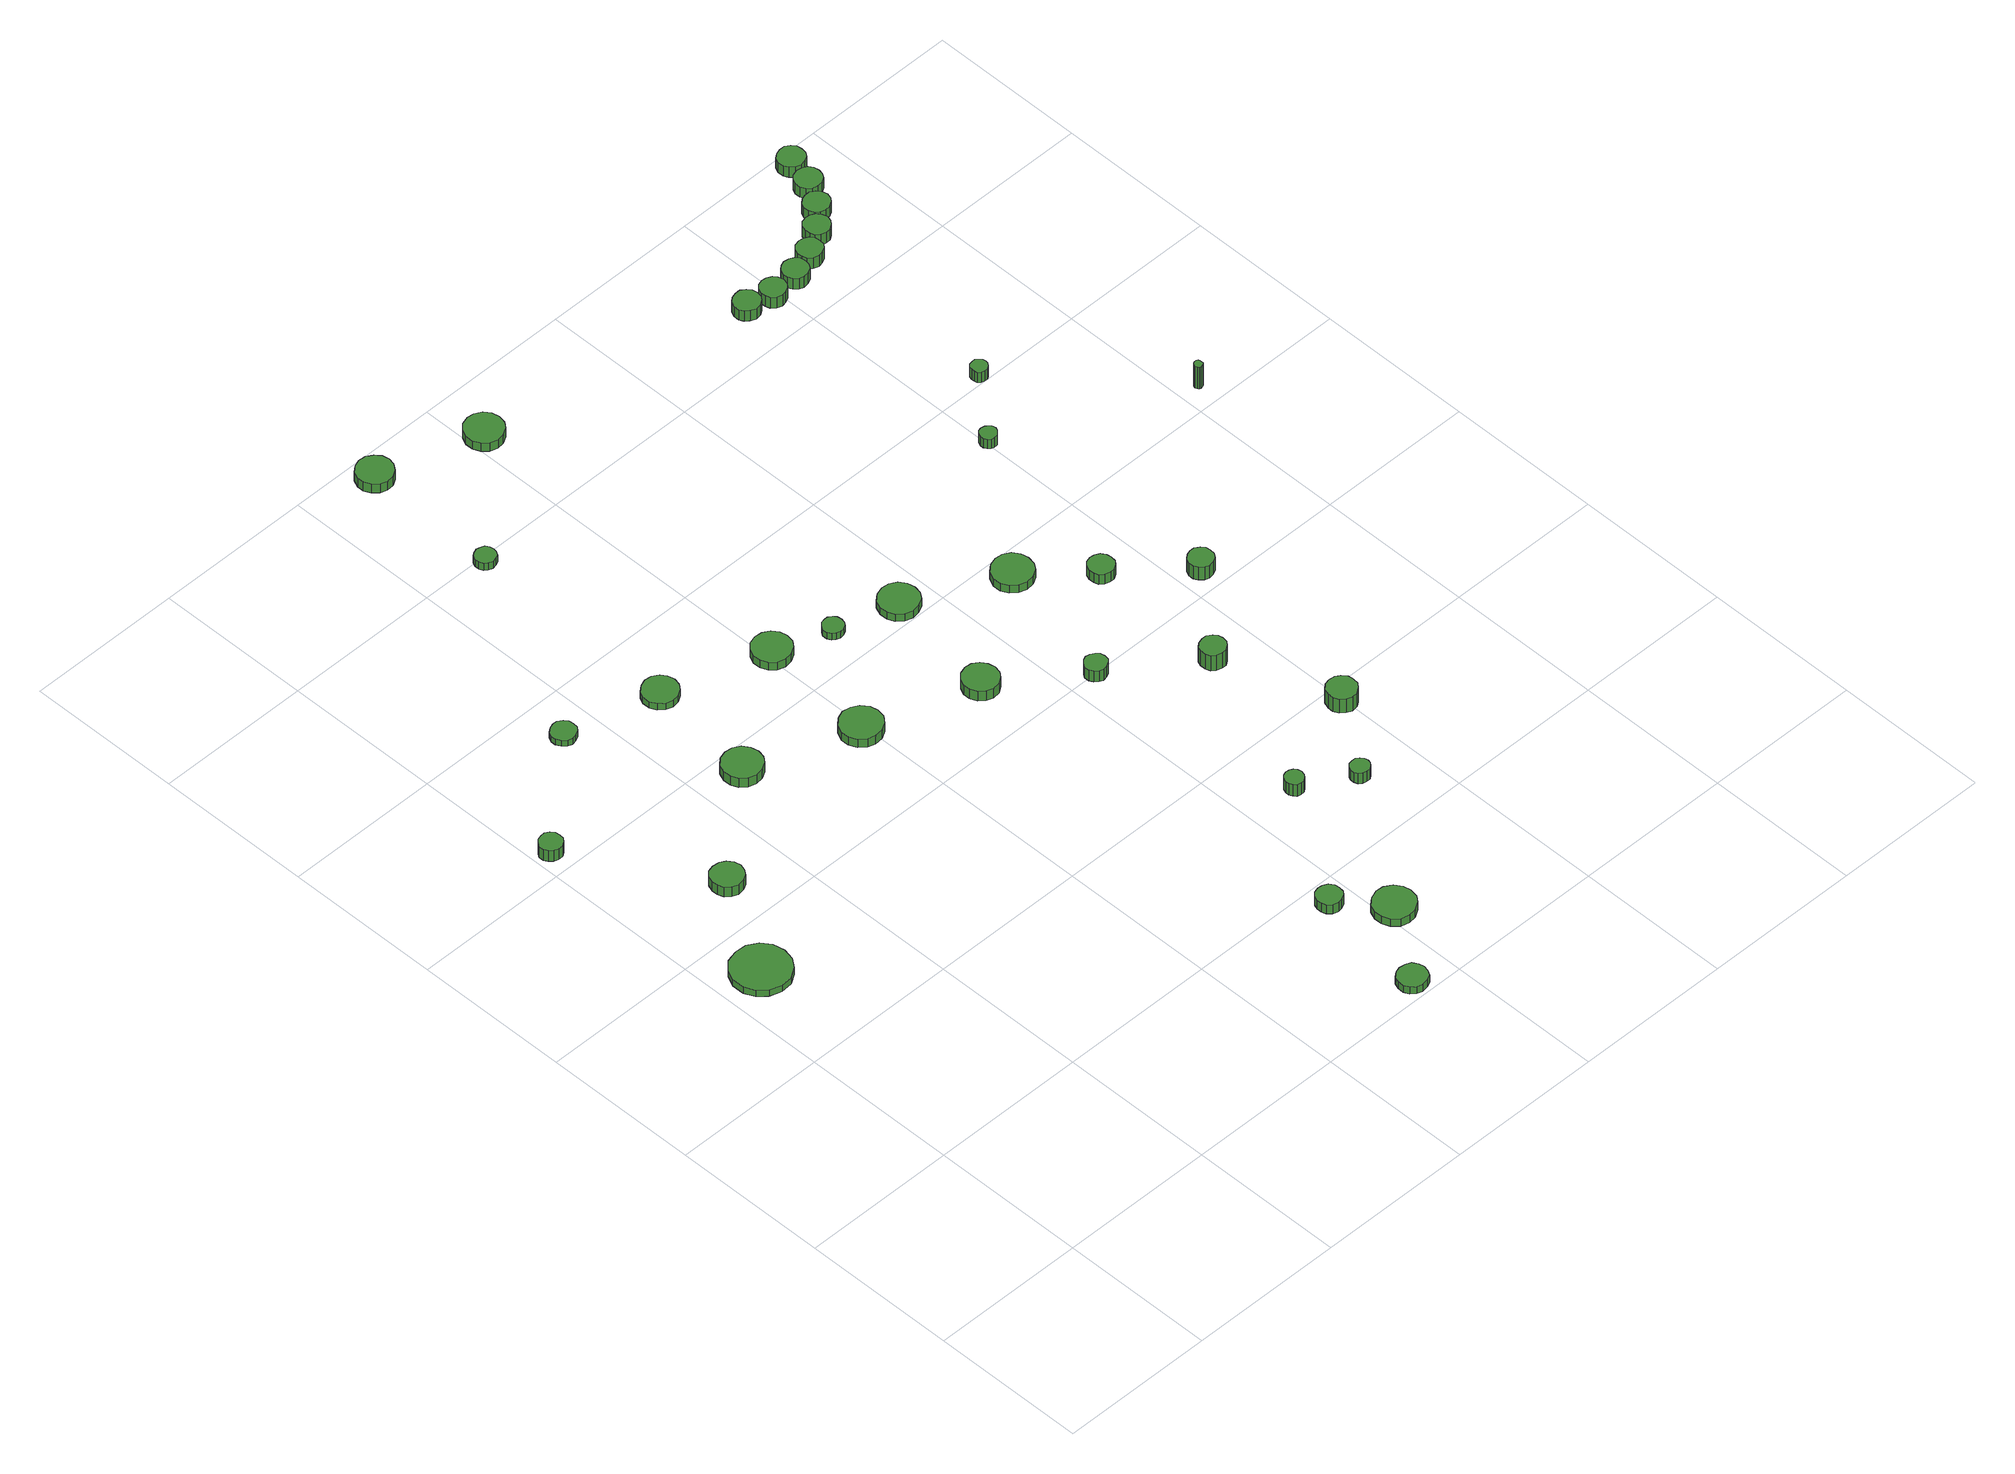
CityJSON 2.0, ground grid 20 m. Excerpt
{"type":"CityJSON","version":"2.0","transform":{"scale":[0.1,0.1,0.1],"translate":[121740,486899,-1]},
"CityObjects":{
"tree1":{"type":"SolitaryVegetationObject","attributes":{"function":"something"},"geometry":[{"type":"MultiSurface","lod":"1","boundaries":[[[0,1,2,3,4,5,6,7,8,9,10,11,12,13,14]],[[15,16,17,18,19,20,21,22,23,24,25,26,27,28,29]],[[0,29,28,1]],[[1,28,27,2]],[[2,27,26,3]],[[3,26,25,4]],[[4,25,24,5]],[[5,24,23,6]],[[6,23,22,7]],[[7,22,21,8]],[[8,21,20,9]],[[9,20,19,10]],[[10,19,18,11]],[[11,18,17,12]],[[12,17,16,13]],[[13,16,15,14]],[[14,15,29,0]]]}]},
"tree2":{"type":"SolitaryVegetationObject","attributes":{"function":"something"},"geometry":[{"type":"MultiSurface","lod":"1","boundaries":[[[30,31,32,33,34,35,36,37,38,39,40,41,42,43,44]],[[45,46,47,48,49,50,51,52,53,54,55,56,57,58,59]],[[30,59,58,31]],[[31,58,57,32]],[[32,57,56,33]],[[33,56,55,34]],[[34,55,54,35]],[[35,54,53,36]],[[36,53,52,37]],[[37,52,51,38]],[[38,51,50,39]],[[39,50,49,40]],[[40,49,48,41]],[[41,48,47,42]],[[42,47,46,43]],[[43,46,45,44]],[[44,45,59,30]]]}]},
"tree3":{"type":"SolitaryVegetationObject","attributes":{"function":"something"},"geometry":[{"type":"MultiSurface","lod":"1","boundaries":[[[60,61,62,63,64,65,66,67,68,69,70,71,72,73,74]],[[75,76,77,78,79,80,81,82,83,84,85,86,87,88,89]],[[60,89,88,61]],[[61,88,87,62]],[[62,87,86,63]],[[63,86,85,64]],[[64,85,84,65]],[[65,84,83,66]],[[66,83,82,67]],[[67,82,81,68]],[[68,81,80,69]],[[69,80,79,70]],[[70,79,78,71]],[[71,78,77,72]],[[72,77,76,73]],[[73,76,75,74]],[[74,75,89,60]]]}]},
"tree4":{"type":"SolitaryVegetationObject","attributes":{"function":"something"},"geometry":[{"type":"MultiSurface","lod":"1","boundaries":[[[90,91,92,93,94,95,96,97,98,99,100,101,102,103,104]],[[105,106,107,108,109,110,111,112,113,114,115,116,117,118,119]],[[90,119,118,91]],[[91,118,117,92]],[[92,117,116,93]],[[93,116,115,94]],[[94,115,114,95]],[[95,114,113,96]],[[96,113,112,97]],[[97,112,111,98]],[[98,111,110,99]],[[99,110,109,100]],[[100,109,108,101]],[[101,108,107,102]],[[102,107,106,103]],[[103,106,105,104]],[[104,105,119,90]]]}]},
"tree5":{"type":"SolitaryVegetationObject","attributes":{"function":"something"},"geometry":[{"type":"MultiSurface","lod":"1","boundaries":[[[120,121,122,123,124,125,126,127,128,129,130,131,132,133,134]],[[135,136,137,138,139,140,141,142,143,144,145,146,147,148,149]],[[120,149,148,121]],[[121,148,147,122]],[[122,147,146,123]],[[123,146,145,124]],[[124,145,144,125]],[[125,144,143,126]],[[126,143,142,127]],[[127,142,141,128]],[[128,141,140,129]],[[129,140,139,130]],[[130,139,138,131]],[[131,138,137,132]],[[132,137,136,133]],[[133,136,135,134]],[[134,135,149,120]]]}]},
"tree6":{"type":"SolitaryVegetationObject","attributes":{"function":"something"}},
"tree7":{"type":"SolitaryVegetationObject","attributes":{"function":"something"},"geometry":[{"type":"MultiSurface","lod":"1","boundaries":[[[150,151,152,153,154,155,156,157,158,159,160,161,162,163,164]],[[165,166,167,168,169,170,171,172,173,174,175,176,177,178,179]],[[150,179,178,151]],[[151,178,177,152]],[[152,177,176,153]],[[153,176,175,154]],[[154,175,174,155]],[[155,174,173,156]],[[156,173,172,157]],[[157,172,171,158]],[[158,171,170,159]],[[159,170,169,160]],[[160,169,168,161]],[[161,168,167,162]],[[162,167,166,163]],[[163,166,165,164]],[[164,165,179,150]]]}]},
"tree8":{"type":"SolitaryVegetationObject","attributes":{"function":"something"},"geometry":[{"type":"MultiSurface","lod":"1","boundaries":[[[180,181,182,183,184,185,186,187,188,189,190,191,192,193,194]],[[195,196,197,198,199,200,201,202,203,204,205,206,207,208,209]],[[180,209,208,181]],[[181,208,207,182]],[[182,207,206,183]],[[183,206,205,184]],[[184,205,204,185]],[[185,204,203,186]],[[186,203,202,187]],[[187,202,201,188]],[[188,201,200,189]],[[189,200,199,190]],[[190,199,198,191]],[[191,198,197,192]],[[192,197,196,193]],[[193,196,195,194]],[[194,195,209,180]]]}]},
"tree9":{"type":"SolitaryVegetationObject","attributes":{"function":"something"},"geometry":[{"type":"MultiSurface","lod":"1","boundaries":[[[210,211,212,213,214,215,216,217,218,219,220,221,222,223,224]],[[225,226,227,228,229,230,231,232,233,234,235,236,237,238,239]],[[210,239,238,211]],[[211,238,237,212]],[[212,237,236,213]],[[213,236,235,214]],[[214,235,234,215]],[[215,234,233,216]],[[216,233,232,217]],[[217,232,231,218]],[[218,231,230,219]],[[219,230,229,220]],[[220,229,228,221]],[[221,228,227,222]],[[222,227,226,223]],[[223,226,225,224]],[[224,225,239,210]]]}]},
"tree10":{"type":"SolitaryVegetationObject","attributes":{"function":"something"},"geometry":[{"type":"MultiSurface","lod":"1","boundaries":[[[240,241,242,243,244,245,246,247,248,249,250,251,252,253,254]],[[255,256,257,258,259,260,261,262,263,264,265,266,267,268,269]],[[240,269,268,241]],[[241,268,267,242]],[[242,267,266,243]],[[243,266,265,244]],[[244,265,264,245]],[[245,264,263,246]],[[246,263,262,247]],[[247,262,261,248]],[[248,261,260,249]],[[249,260,259,250]],[[250,259,258,251]],[[251,258,257,252]],[[252,257,256,253]],[[253,256,255,254]],[[254,255,269,240]]]}]},
"tree11":{"type":"SolitaryVegetationObject","attributes":{"function":"something"},"geometry":[{"type":"MultiSurface","lod":"1","boundaries":[[[270,271,272,273,274,275,276,277,278,279,280,281,282,283,284]],[[285,286,287,288,289,290,291,292,293,294,295,296,297,298,299]],[[270,299,298,271]],[[271,298,297,272]],[[272,297,296,273]],[[273,296,295,274]],[[274,295,294,275]],[[275,294,293,276]],[[276,293,292,277]],[[277,292,291,278]],[[278,291,290,279]],[[279,290,289,280]],[[280,289,288,281]],[[281,288,287,282]],[[282,287,286,283]],[[283,286,285,284]],[[284,285,299,270]]]}]},
"tree12":{"type":"SolitaryVegetationObject","attributes":{"function":"something"},"geometry":[{"type":"MultiSurface","lod":"1","boundaries":[[[300,301,302,303,304,305,306,307,308,309,310,311,312,313,314]],[[315,316,317,318,319,320,321,322,323,324,325,326,327,328,329]],[[300,329,328,301]],[[301,328,327,302]],[[302,327,326,303]],[[303,326,325,304]],[[304,325,324,305]],[[305,324,323,306]],[[306,323,322,307]],[[307,322,321,308]],[[308,321,320,309]],[[309,320,319,310]],[[310,319,318,311]],[[311,318,317,312]],[[312,317,316,313]],[[313,316,315,314]],[[314,315,329,300]]]}]},
"tree13":{"type":"SolitaryVegetationObject","attributes":{"function":"something"},"geometry":[{"type":"MultiSurface","lod":"1","boundaries":[[[330,331,332,333,334,335,336,337,338,339,340,341,342,343,344]],[[345,346,347,348,349,350,351,352,353,354,355,356,357,358,359]],[[330,359,358,331]],[[331,358,357,332]],[[332,357,356,333]],[[333,356,355,334]],[[334,355,354,335]],[[335,354,353,336]],[[336,353,352,337]],[[337,352,351,338]],[[338,351,350,339]],[[339,350,349,340]],[[340,349,348,341]],[[341,348,347,342]],[[342,347,346,343]],[[343,346,345,344]],[[344,345,359,330]]]}]},
"tree14":{"type":"SolitaryVegetationObject","attributes":{"function":"something"},"geometry":[{"type":"MultiSurface","lod":"1","boundaries":[[[360,361,362,363,364,365,366,367,368,369,370,371,372,373,374]],[[375,376,377,378,379,380,381,382,383,384,385,386,387,388,389]],[[360,389,388,361]],[[361,388,387,362]],[[362,387,386,363]],[[363,386,385,364]],[[364,385,384,365]],[[365,384,383,366]],[[366,383,382,367]],[[367,382,381,368]],[[368,381,380,369]],[[369,380,379,370]],[[370,379,378,371]],[[371,378,377,372]],[[372,377,376,373]],[[373,376,375,374]],[[374,375,389,360]]]}]},
"tree15":{"type":"SolitaryVegetationObject","attributes":{"function":"something"},"geometry":[{"type":"MultiSurface","lod":"1","boundaries":[[[390,391,392,393,394,395,396,397,398,399,400,401,402,403,404]],[[405,406,407,408,409,410,411,412,413,414,415,416,417,418,419]],[[390,419,418,391]],[[391,418,417,392]],[[392,417,416,393]],[[393,416,415,394]],[[394,415,414,395]],[[395,414,413,396]],[[396,413,412,397]],[[397,412,411,398]],[[398,411,410,399]],[[399,410,409,400]],[[400,409,408,401]],[[401,408,407,402]],[[402,407,406,403]],[[403,406,405,404]],[[404,405,419,390]]]}]},
"tree16":{"type":"SolitaryVegetationObject","attributes":{"function":"something"},"geometry":[{"type":"MultiSurface","lod":"1","boundaries":[[[420,421,422,423,424,425,426,427,428,429,430,431,432,433,434]],[[435,436,437,438,439,440,441,442,443,444,445,446,447,448,449]],[[420,449,448,421]],[[421,448,447,422]],[[422,447,446,423]],[[423,446,445,424]],[[424,445,444,425]],[[425,444,443,426]],[[426,443,442,427]],[[427,442,441,428]],[[428,441,440,429]],[[429,440,439,430]],[[430,439,438,431]],[[431,438,437,432]],[[432,437,436,433]],[[433,436,435,434]],[[434,435,449,420]]]}]},
"tree17":{"type":"SolitaryVegetationObject","attributes":{"function":"something"}},
"tree18":{"type":"SolitaryVegetationObject","attributes":{"function":"something"},"geometry":[{"type":"MultiSurface","lod":"1","boundaries":[[[450,451,452,453,454,455,456,457,458,459,460,461,462,463,464]],[[465,466,467,468,469,470,471,472,473,474,475,476,477,478,479]],[[450,479,478,451]],[[451,478,477,452]],[[452,477,476,453]],[[453,476,475,454]],[[454,475,474,455]],[[455,474,473,456]],[[456,473,472,457]],[[457,472,471,458]],[[458,471,470,459]],[[459,470,469,460]],[[460,469,468,461]],[[461,468,467,462]],[[462,467,466,463]],[[463,466,465,464]],[[464,465,479,450]]]}]},
"tree19":{"type":"SolitaryVegetationObject","attributes":{"function":"something"},"geometry":[{"type":"MultiSurface","lod":"1","boundaries":[[[480,481,482,483,484,485,486,487,488,489,490,491,492,493,494]],[[495,496,497,498,499,500,501,502,503,504,505,506,507,508,509]],[[480,509,508,481]],[[481,508,507,482]],[[482,507,506,483]],[[483,506,505,484]],[[484,505,504,485]],[[485,504,503,486]],[[486,503,502,487]],[[487,502,501,488]],[[488,501,500,489]],[[489,500,499,490]],[[490,499,498,491]],[[491,498,497,492]],[[492,497,496,493]],[[493,496,495,494]],[[494,495,509,480]]]}]},
"tree20":{"type":"SolitaryVegetationObject","attributes":{"function":"something"},"geometry":[{"type":"MultiSurface","lod":"1","boundaries":[[[510,511,512,513,514,515,516,517,518,519,520,521,522,523,524]],[[525,526,527,528,529,530,531,532,533,534,535,536,537,538,539]],[[510,539,538,511]],[[511,538,537,512]],[[512,537,536,513]],[[513,536,535,514]],[[514,535,534,515]],[[515,534,533,516]],[[516,533,532,517]],[[517,532,531,518]],[[518,531,530,519]],[[519,530,529,520]],[[520,529,528,521]],[[521,528,527,522]],[[522,527,526,523]],[[523,526,525,524]],[[524,525,539,510]]]}]},
"tree21":{"type":"SolitaryVegetationObject","attributes":{"function":"something"},"geometry":[{"type":"MultiSurface","lod":"1","boundaries":[[[540,541,542,543,544,545,546,547,548,549,550,551,552,553,554]],[[555,556,557,558,559,560,561,562,563,564,565,566,567,568,569]],[[540,569,568,541]],[[541,568,567,542]],[[542,567,566,543]],[[543,566,565,544]],[[544,565,564,545]],[[545,564,563,546]],[[546,563,562,547]],[[547,562,561,548]],[[548,561,560,549]],[[549,560,559,550]],[[550,559,558,551]],[[551,558,557,552]],[[552,557,556,553]],[[553,556,555,554]],[[554,555,569,540]]]}]},
"tree22":{"type":"SolitaryVegetationObject","attributes":{"function":"something"},"geometry":[{"type":"MultiSurface","lod":"1","boundaries":[[[570,571,572,573,574,575,576,577,578,579,580,581,582,583,584]],[[585,586,587,588,589,590,591,592,593,594,595,596,597,598,599]],[[570,599,598,571]],[[571,598,597,572]],[[572,597,596,573]],[[573,596,595,574]],[[574,595,594,575]],[[575,594,593,576]],[[576,593,592,577]],[[577,592,591,578]],[[578,591,590,579]],[[579,590,589,580]],[[580,589,588,581]],[[581,588,587,582]],[[582,587,586,583]],[[583,586,585,584]],[[584,585,599,570]]]}]},
"tree23":{"type":"SolitaryVegetationObject","attributes":{"function":"something"},"geometry":[{"type":"MultiSurface","lod":"1","boundaries":[[[600,601,602,603,604,605,606,607,608,609,610,611,612,613,614]],[[615,616,617,618,619,620,621,622,623,624,625,626,627,628,629]],[[600,629,628,601]],[[601,628,627,602]],[[602,627,626,603]],[[603,626,625,604]],[[604,625,624,605]],[[605,624,623,606]],[[606,623,622,607]],[[607,622,621,608]],[[608,621,620,609]],[[609,620,619,610]],[[610,619,618,611]],[[611,618,617,612]],[[612,617,616,613]],[[613,616,615,614]],[[614,615,629,600]]]}]},
"tree24":{"type":"SolitaryVegetationObject","attributes":{"function":"something"},"geometry":[{"type":"MultiSurface","lod":"1","boundaries":[[[630,631,632,633,634,635,636,637,638,639,640,641,642,643,644]],[[645,646,647,648,649,650,651,652,653,654,655,656,657,658,659]],[[630,659,658,631]],[[631,658,657,632]],[[632,657,656,633]],[[633,656,655,634]],[[634,655,654,635]],[[635,654,653,636]],[[636,653,652,637]],[[637,652,651,638]],[[638,651,650,639]],[[639,650,649,640]],[[640,649,648,641]],[[641,648,647,642]],[[642,647,646,643]],[[643,646,645,644]],[[644,645,659,630]]]}]},
"tree25":{"type":"SolitaryVegetationObject","attributes":{"function":"something"},"geometry":[{"type":"MultiSurface","lod":"1","boundaries":[[[660,661,662,663,664,665,666,667,668,669,670,671,672,673,674]],[[675,676,677,678,679,680,681,682,683,684,685,686,687,688,689]],[[660,689,688,661]],[[661,688,687,662]],[[662,687,686,663]],[[663,686,685,664]],[[664,685,684,665]],[[665,684,683,666]],[[666,683,682,667]],[[667,682,681,668]],[[668,681,680,669]],[[669,680,679,670]],[[670,679,678,671]],[[671,678,677,672]],[[672,677,676,673]],[[673,676,675,674]],[[674,675,689,660]]]}]},
"tree26":{"type":"SolitaryVegetationObject","attributes":{"function":"something"},"geometry":[{"type":"MultiSurface","lod":"1","boundaries":[[[690,691,692,693,694,695,696,697,698,699,700,701,702,703,704]],[[705,706,707,708,709,710,711,712,713,714,715,716,717,718,719]],[[690,719,718,691]],[[691,718,717,692]],[[692,717,716,693]],[[693,716,715,694]],[[694,715,714,695]],[[695,714,713,696]],[[696,713,712,697]],[[697,712,711,698]],[[698,711,710,699]],[[699,710,709,700]],[[700,709,708,701]],[[701,708,707,702]],[[702,707,706,703]],[[703,706,705,704]],[[704,705,719,690]]]}]},
"tree27":{"type":"SolitaryVegetationObject","attributes":{"function":"something"},"geometry":[{"type":"MultiSurface","lod":"1","boundaries":[[[720,721,722,723,724,725,726,727,728,729,730,731,732,733,734]],[[735,736,737,738,739,740,741,742,743,744,745,746,747,748,749]],[[720,749,748,721]],[[721,748,747,722]],[[722,747,746,723]],[[723,746,745,724]],[[724,745,744,725]],[[725,744,743,726]],[[726,743,742,727]],[[727,742,741,728]],[[728,741,740,729]],[[729,740,739,730]],[[730,739,738,731]],[[731,738,737,732]],[[732,737,736,733]],[[733,736,735,734]],[[734,735,749,720]]]}]},
"tree28":{"type":"SolitaryVegetationObject","attributes":{"function":"something"},"geometry":[{"type":"MultiSurface","lod":"1","boundaries":[[[750,751,752,753,754,755,756,757,758,759,760,761,762,763,764]],[[765,766,767,768,769,770,771,772,773,774,775,776,777,778,779]],[[750,779,778,751]],[[751,778,777,752]],[[752,777,776,753]],[[753,776,775,754]],[[754,775,774,755]],[[755,774,773,756]],[[756,773,772,757]],[[757,772,771,758]],[[758,771,770,759]],[[759,770,769,760]],[[760,769,768,761]],[[761,768,767,762]],[[762,767,766,763]],[[763,766,765,764]],[[764,765,779,750]]]}]},
"tree29":{"type":"SolitaryVegetationObject","attributes":{"function":"something"},"geometry":[{"type":"MultiSurface","lod":"1","boundaries":[[[780,781,782,783,784,785,786,787,788,789,790,791,792,793,794]],[[795,796,797,798,799,800,801,802,803,804,805,806,807,808,809]],[[780,809,808,781]],[[781,808,807,782]],[[782,807,806,783]],[[783,806,805,784]],[[784,805,804,785]],[[785,804,803,786]],[[786,803,802,787]],[[787,802,801,788]],[[788,801,800,789]],[[789,800,799,790]],[[790,799,798,791]],[[791,798,797,792]],[[792,797,796,793]],[[793,796,795,794]],[[794,795,809,780]]]}]},
"tree30":{"type":"SolitaryVegetationObject","attributes":{"function":"something"},"geometry":[{"type":"MultiSurface","lod":"1","boundaries":[[[810,811,812,813,814,815,816,817,818,819,820,821,822,823,824]],[[825,826,827,828,829,830,831,832,833,834,835,836,837,838,839]],[[810,839,838,811]],[[811,838,837,812]],[[812,837,836,813]],[[813,836,835,814]],[[814,835,834,815]],[[815,834,833,816]],[[816,833,832,817]],[[817,832,831,818]],[[818,831,830,819]],[[819,830,829,820]],[[820,829,828,821]],[[821,828,827,822]],[[822,827,826,823]],[[823,826,825,824]],[[824,825,839,810]]]}]},
"tree31":{"type":"SolitaryVegetationObject","attributes":{"function":"something"},"geometry":[{"type":"MultiSurface","lod":"1","boundaries":[[[840,841,842,843,844,845,846,847,848,849,850,851,852,853,854]],[[855,856,857,858,859,860,861,862,863,864,865,866,867,868,869]],[[840,869,868,841]],[[841,868,867,842]],[[842,867,866,843]],[[843,866,865,844]],[[844,865,864,845]],[[845,864,863,846]],[[846,863,862,847]],[[847,862,861,848]],[[848,861,860,849]],[[849,860,859,850]],[[850,859,858,851]],[[851,858,857,852]],[[852,857,856,853]],[[853,856,855,854]],[[854,855,869,840]]]}]},
"tree32":{"type":"SolitaryVegetationObject","attributes":{"function":"something"}},
"tree33":{"type":"SolitaryVegetationObject","attributes":{"function":"something"},"geometry":[{"type":"MultiSurface","lod":"1","boundaries":[[[870,871,872,873,874,875,876,877,878,879,880,881,882,883,884]],[[885,886,887,888,889,890,891,892,893,894,895,896,897,898,899]],[[870,899,898,871]],[[871,898,897,872]],[[872,897,896,873]],[[873,896,895,874]],[[874,895,894,875]],[[875,894,893,876]],[[876,893,892,877]],[[877,892,891,878]],[[878,891,890,879]],[[879,890,889,880]],[[880,889,888,881]],[[881,888,887,882]],[[882,887,886,883]],[[883,886,885,884]],[[884,885,899,870]]]}]},
"tree34":{"type":"SolitaryVegetationObject","attributes":{"function":"something"},"geometry":[{"type":"MultiSurface","lod":"1","boundaries":[[[900,901,902,903,904,905,906,907,908,909,910,911,912,913,914]],[[915,916,917,918,919,920,921,922,923,924,925,926,927,928,929]],[[900,929,928,901]],[[901,928,927,902]],[[902,927,926,903]],[[903,926,925,904]],[[904,925,924,905]],[[905,924,923,906]],[[906,923,922,907]],[[907,922,921,908]],[[908,921,920,909]],[[909,920,919,910]],[[910,919,918,911]],[[911,918,917,912]],[[912,917,916,913]],[[913,916,915,914]],[[914,915,929,900]]]}]},
"tree35":{"type":"SolitaryVegetationObject","attributes":{"function":"something"},"geometry":[{"type":"MultiSurface","lod":"1","boundaries":[[[930,931,932,933,934,935,936,937,938,939,940,941,942,943,944]],[[945,946,947,948,949,950,951,952,953,954,955,956,957,958,959]],[[930,959,958,931]],[[931,958,957,932]],[[932,957,956,933]],[[933,956,955,934]],[[934,955,954,935]],[[935,954,953,936]],[[936,953,952,937]],[[937,952,951,938]],[[938,951,950,939]],[[939,950,949,940]],[[940,949,948,941]],[[941,948,947,942]],[[942,947,946,943]],[[943,946,945,944]],[[944,945,959,930]]]}]},
"tree36":{"type":"SolitaryVegetationObject","attributes":{"function":"something"},"geometry":[{"type":"MultiSurface","lod":"1","boundaries":[[[960,961,962,963,964,965,966,967,968,969,970,971,972,973,974]],[[975,976,977,978,979,980,981,982,983,984,985,986,987,988,989]],[[960,989,988,961]],[[961,988,987,962]],[[962,987,986,963]],[[963,986,985,964]],[[964,985,984,965]],[[965,984,983,966]],[[966,983,982,967]],[[967,982,981,968]],[[968,981,980,969]],[[969,980,979,970]],[[970,979,978,971]],[[971,978,977,972]],[[972,977,976,973]],[[973,976,975,974]],[[974,975,989,960]]]}]},
"tree37":{"type":"SolitaryVegetationObject","attributes":{"function":"something"},"geometry":[{"type":"MultiSurface","lod":"1","boundaries":[[[990,991,992,993,994,995,996,997,998,999,1000,1001,1002,1003,1004]],[[1005,1006,1007,1008,1009,1010,1011,1012,1013,1014,1015,1016,1017,1018,1019]],[[990,1019,1018,991]],[[991,1018,1017,992]],[[992,1017,1016,993]],[[993,1016,1015,994]],[[994,1015,1014,995]],[[995,1014,1013,996]],[[996,1013,1012,997]],[[997,1012,1011,998]],[[998,1011,1010,999]],[[999,1010,1009,1000]],[[1000,1009,1008,1001]],[[1001,1008,1007,1002]],[[1002,1007,1006,1003]],[[1003,1006,1005,1004]],[[1004,1005,1019,990]]]}]},
"tree38":{"type":"SolitaryVegetationObject","attributes":{"function":"something"},"geometry":[{"type":"MultiSurface","lod":"1","boundaries":[[[1020,1021,1022,1023,1024,1025,1026,1027,1028,1029,1030,1031,1032,1033,1034]],[[1035,1036,1037,1038,1039,1040,1041,1042,1043,1044,1045,1046,1047,1048,1049]],[[1020,1049,1048,1021]],[[1021,1048,1047,1022]],[[1022,1047,1046,1023]],[[1023,1046,1045,1024]],[[1024,1045,1044,1025]],[[1025,1044,1043,1026]],[[1026,1043,1042,1027]],[[1027,1042,1041,1028]],[[1028,1041,1040,1029]],[[1029,1040,1039,1030]],[[1030,1039,1038,1031]],[[1031,1038,1037,1032]],[[1032,1037,1036,1033]],[[1033,1036,1035,1034]],[[1034,1035,1049,1020]]]}]},
"tree39":{"type":"SolitaryVegetationObject","attributes":{"function":"something"},"geometry":[{"type":"MultiSurface","lod":"1","boundaries":[[[1050,1051,1052,1053,1054,1055,1056,1057,1058,1059,1060,1061,1062,1063,1064]],[[1065,1066,1067,1068,1069,1070,1071,1072,1073,1074,1075,1076,1077,1078,1079]],[[1050,1079,1078,1051]],[[1051,1078,1077,1052]],[[1052,1077,1076,1053]],[[1053,1076,1075,1054]],[[1054,1075,1074,1055]],[[1055,1074,1073,1056]],[[1056,1073,1072,1057]],[[1057,1072,1071,1058]],[[1058,1071,1070,1059]],[[1059,1070,1069,1060]],[[1060,1069,1068,1061]],[[1061,1068,1067,1062]],[[1062,1067,1066,1063]],[[1063,1066,1065,1064]],[[1064,1065,1079,1050]]]}]}
},
"vertices":[
[90,536,16],[87,551,16],[78,563,16],[65,571,16],[50,572,16],[35,568,16],[24,557,16],[18,544,16],[18,528,16],[24,515,16],[35,505,16],[50,500,16],[65,501,16],[78,509,16],[87,521,16],[87,521,6],[78,509,6],[65,501,6],[50,500,6],[35,505,6],[24,515,6],[18,528,6],[18,544,6],[24,557,6],[35,568,6],[50,572,6],[65,571,6],[78,563,6],[87,551,6],[90,536,6],
[36,830,22],[35,836,22],[31,841,22],[26,844,22],[20,844,22],[14,842,22],[10,838,22],[7,833,22],[7,827,22],[10,822,22],[14,818,22],[20,816,22],[26,816,22],[31,819,22],[35,824,22],[35,824,5],[31,819,5],[26,816,5],[20,816,5],[14,818,5],[10,822,5],[7,827,5],[7,833,5],[10,838,5],[14,842,5],[20,844,5],[26,844,5],[31,841,5],[35,836,5],[36,830,5],
[145,659,20],[143,667,20],[138,674,20],[131,678,20],[122,679,20],[114,677,20],[108,671,20],[105,663,20],[105,655,20],[108,647,20],[114,642,20],[122,639,20],[131,640,20],[138,644,20],[143,651,20],[143,651,5],[138,644,5],[131,640,5],[122,639,5],[114,642,5],[108,647,5],[105,655,5],[105,663,5],[108,671,5],[114,677,5],[122,679,5],[131,678,5],[138,674,5],[143,667,5],[145,659,5],
[172,945,14],[171,951,14],[167,956,14],[161,960,14],[155,960,14],[149,958,14],[144,954,14],[141,948,14],[141,942,14],[144,936,14],[149,931,14],[155,929,14],[161,930,14],[167,933,14],[171,938,14],[171,938,5],[167,933,5],[161,930,5],[155,929,5],[149,931,5],[144,936,5],[141,942,5],[141,948,5],[144,954,5],[149,958,5],[155,960,5],[161,960,5],[167,956,5],[171,951,5],[172,945,5],
[282,768,19],[280,778,19],[274,787,19],[265,792,19],[255,793,19],[245,790,19],[237,783,19],[233,773,19],[233,763,19],[237,754,19],[245,747,19],[255,744,19],[265,745,19],[274,750,19],[280,758,19],[280,758,5],[274,750,5],[265,745,5],[255,744,5],[245,747,5],[237,754,5],[233,763,5],[233,773,5],[237,783,5],[245,790,5],[255,793,5],[265,792,5],[274,787,5],[280,778,5],[282,768,5],
[298,914,14],[296,923,14],[291,930,14],[283,935,14],[274,936,14],[265,933,14],[258,927,14],[254,919,14],[254,909,14],[258,901,14],[265,895,14],[274,892,14],[283,893,14],[291,898,14],[296,905,14],[296,905,4],[291,898,4],[283,893,4],[274,892,4],[265,895,4],[258,901,4],[254,909,4],[254,919,4],[258,927,4],[265,933,4],[274,936,4],[283,935,4],[291,930,4],[296,923,4],[298,914,4],
[568,22,16],[566,29,16],[562,36,16],[555,39,16],[547,40,16],[540,38,16],[534,33,16],[531,26,16],[531,18,16],[534,11,16],[540,6,16],[547,4,16],[555,5,16],[562,8,16],[566,15,16],[566,15,5],[562,8,5],[555,5,5],[547,4,5],[540,6,5],[534,11,5],[531,18,5],[531,26,5],[534,33,5],[540,38,5],[547,40,5],[555,39,5],[562,36,5],[566,29,5],[568,22,5],
[420,721,17],[418,731,17],[411,740,17],[402,745,17],[391,747,17],[381,743,17],[373,736,17],[368,726,17],[368,715,17],[373,705,17],[381,698,17],[391,695,17],[402,696,17],[411,701,17],[418,710,17],[418,710,4],[411,701,4],[402,696,4],[391,695,4],[381,698,4],[373,705,4],[368,715,4],[368,726,4],[373,736,4],[381,743,4],[391,747,4],[402,745,4],[411,740,4],[418,731,4],[420,721,4],
[585,171,19],[584,177,19],[580,183,19],[574,186,19],[568,187,19],[561,185,19],[556,180,19],[554,174,19],[554,168,19],[556,162,19],[561,157,19],[568,155,19],[574,156,19],[580,159,19],[584,164,19],[584,164,5],[580,159,5],[574,156,5],[568,155,5],[561,157,5],[556,162,5],[554,168,5],[554,174,5],[556,180,5],[561,185,5],[568,187,5],[574,186,5],[580,183,5],[584,177,5],[585,171,5],
[295,1191,19],[294,1196,19],[291,1201,19],[286,1203,19],[281,1204,19],[275,1202,19],[271,1199,19],[269,1194,19],[269,1188,19],[271,1183,19],[275,1180,19],[281,1178,19],[286,1179,19],[291,1181,19],[294,1186,19],[294,1186,8],[291,1181,8],[286,1179,8],[281,1178,8],[275,1180,8],[271,1183,8],[269,1188,8],[269,1194,8],[271,1199,8],[275,1202,8],[281,1204,8],[286,1203,8],[291,1201,8],[294,1196,8],[295,1191,8],
[639,114,17],[637,124,17],[631,133,17],[621,139,17],[611,140,17],[600,136,17],[592,129,17],[588,119,17],[588,109,17],[592,99,17],[600,91,17],[611,88,17],[621,89,17],[631,95,17],[637,103,17],[637,103,5],[631,95,5],[621,89,5],[611,88,5],[600,91,5],[592,99,5],[588,109,5],[588,119,5],[592,129,5],[600,136,5],[611,140,5],[621,139,5],[631,133,5],[637,124,5],[639,114,5],
[431,872,16],[429,882,16],[423,890,16],[414,895,16],[404,896,16],[394,893,16],[387,886,16],[383,877,16],[383,867,16],[387,858,16],[394,851,16],[404,848,16],[414,849,16],[423,854,16],[429,862,16],[429,862,4],[423,854,4],[414,849,4],[404,848,4],[394,851,4],[387,858,4],[383,867,4],[383,877,4],[387,886,4],[394,893,4],[404,896,4],[414,895,4],[423,890,4],[429,882,4],[431,872,4],
[308,1366,23],[306,1375,23],[300,1382,23],[292,1387,23],[283,1388,23],[274,1385,23],[267,1379,23],[263,1370,23],[263,1361,23],[267,1353,23],[274,1346,23],[283,1343,23],[292,1344,23],[300,1349,23],[306,1357,23],[306,1357,9],[300,1349,9],[292,1344,9],[283,1343,9],[274,1346,9],[267,1353,9],[263,1361,9],[263,1370,9],[267,1379,9],[274,1385,9],[283,1388,9],[292,1387,9],[300,1382,9],[306,1375,9],[308,1366,9],
[492,849,14],[491,855,14],[488,859,14],[483,862,14],[478,862,14],[473,861,14],[469,857,14],[466,852,14],[466,846,14],[469,841,14],[473,838,14],[478,836,14],[483,837,14],[488,839,14],[491,844,14],[491,844,4],[488,839,4],[483,837,4],[478,836,4],[473,838,4],[469,841,4],[466,846,4],[466,852,4],[469,857,4],[473,861,4],[478,862,4],[483,862,4],[488,859,4],[491,855,4],[492,849,4],
[556,675,19],[554,684,19],[549,692,19],[541,697,19],[532,698,19],[523,695,19],[516,688,19],[512,680,19],[512,671,19],[516,662,19],[523,656,19],[532,653,19],[541,654,19],[549,659,19],[554,666,19],[554,666,4],[549,659,4],[541,654,4],[532,653,4],[523,656,4],[516,662,4],[512,671,4],[512,680,4],[516,688,4],[523,695,4],[532,698,4],[541,697,4],[549,692,4],[554,684,4],[556,675,4],
[678,322,23],[677,327,23],[674,331,23],[670,333,23],[665,334,23],[660,332,23],[657,329,23],[655,324,23],[655,319,23],[657,315,23],[660,311,23],[665,310,23],[670,310,23],[674,313,23],[677,317,23],[677,317,5],[674,313,5],[670,310,5],[665,310,5],[660,311,5],[657,315,5],[655,319,5],[655,324,5],[657,329,5],[660,332,5],[665,334,5],[670,333,5],[674,331,5],[677,327,5],[678,322,5],
[582,825,16],[580,835,16],[574,844,16],[565,849,16],[555,850,16],[545,847,16],[537,840,16],[533,830,16],[533,820,16],[537,811,16],[545,804,16],[555,801,16],[565,802,16],[574,807,16],[580,815,16],[580,815,5],[574,807,5],[565,802,5],[555,801,5],[545,804,5],[537,811,5],[533,820,5],[533,830,5],[537,840,5],[545,847,5],[555,850,5],[565,849,5],[574,844,5],[580,835,5],[582,825,5],
[439,1326,23],[437,1336,23],[431,1344,23],[422,1349,23],[413,1350,23],[403,1347,23],[396,1340,23],[392,1331,23],[392,1321,23],[396,1312,23],[403,1305,23],[413,1302,23],[422,1303,23],[431,1308,23],[437,1316,23],[437,1316,10],[431,1308,10],[422,1303,10],[413,1302,10],[403,1305,10],[396,1312,10],[392,1321,10],[392,1331,10],[396,1340,10],[403,1347,10],[413,1350,10],[422,1349,10],[431,1344,10],[437,1336,10],[439,1326,10],
[743,284,21],[742,289,21],[739,293,21],[735,296,21],[730,296,21],[725,295,21],[721,291,21],[719,287,21],[719,282,21],[721,277,21],[725,274,21],[730,273,21],[735,273,21],[739,276,21],[742,280,21],[742,280,5],[739,276,5],[735,273,5],[730,273,5],[725,274,5],[721,277,5],[719,282,5],[719,287,5],[721,291,5],[725,295,5],[730,296,5],[735,296,5],[739,293,5],[742,289,5],[743,284,5],
[651,600,22],[650,606,22],[646,610,22],[641,613,22],[635,614,22],[630,612,22],[626,608,22],[623,603,22],[623,597,22],[626,592,22],[630,588,22],[635,586,22],[641,587,22],[646,590,22],[650,594,22],[650,594,5],[646,590,5],[641,587,5],[635,586,5],[630,588,5],[626,592,5],[623,597,5],[623,603,5],[626,608,5],[630,612,5],[635,614,5],[641,613,5],[646,610,5],[650,606,5],[651,600,5],
[757,523,29],[756,529,29],[752,534,29],[746,538,29],[740,538,29],[733,536,29],[728,532,29],[726,526,29],[726,519,29],[728,513,29],[733,509,29],[740,507,29],[746,507,29],[752,511,29],[756,516,29],[756,516,5],[752,511,5],[746,507,5],[740,507,5],[733,509,5],[728,513,5],[726,519,5],[726,526,5],[728,532,5],[733,536,5],[740,538,5],[746,538,5],[752,534,5],[756,529,5],[757,523,5],
[701,768,17],[699,778,17],[693,787,17],[684,792,17],[674,793,17],[664,790,17],[656,783,17],[651,773,17],[651,762,17],[656,753,17],[664,746,17],[674,743,17],[684,744,17],[693,749,17],[699,757,17],[699,757,5],[693,749,5],[684,744,5],[674,743,5],[664,746,5],[656,753,5],[651,762,5],[651,773,5],[656,783,5],[664,790,5],[674,793,5],[684,792,5],[693,787,5],[699,778,5],[701,768,5],
[815,379,27],[814,386,27],[809,392,27],[803,396,27],[795,397,27],[788,395,27],[782,390,27],[779,382,27],[779,375,27],[782,368,27],[788,363,27],[795,360,27],[803,361,27],[809,365,27],[814,371,27],[814,371,5],[809,365,5],[803,361,5],[795,360,5],[788,363,5],[782,368,5],[779,375,5],[779,382,5],[782,390,5],[788,395,5],[795,397,5],[803,396,5],[809,392,5],[814,386,5],[815,379,5],
[763,702,21],[762,708,21],[758,714,21],[752,717,21],[746,718,21],[739,716,21],[734,711,21],[732,705,21],[732,698,21],[734,692,21],[739,688,21],[746,686,21],[752,686,21],[758,690,21],[762,695,21],[762,695,6],[758,690,6],[752,686,6],[746,686,6],[739,688,6],[734,692,6],[732,698,6],[732,705,6],[734,711,6],[739,716,6],[746,718,6],[752,717,6],[758,714,6],[762,708,6],[763,702,6],
[844,629,26],[843,635,26],[839,640,26],[833,644,26],[827,644,26],[821,642,26],[816,638,26],[813,632,26],[813,625,26],[816,620,26],[821,615,26],[827,613,26],[833,614,26],[839,617,26],[843,622,26],[843,622,6],[839,617,6],[833,614,6],[827,613,6],[821,615,6],[816,620,6],[813,625,6],[813,632,6],[816,638,6],[821,642,6],[827,644,6],[833,644,6],[839,640,6],[843,635,6],[844,629,6],
[812,930,22],[811,935,22],[808,938,22],[805,940,22],[800,941,22],[796,940,22],[793,937,22],[791,933,22],[791,928,22],[793,924,22],[796,921,22],[800,920,22],[805,920,22],[808,923,22],[811,926,22],[811,926,7],[808,923,7],[805,920,7],[800,920,7],[796,921,7],[793,924,7],[791,928,7],[791,933,7],[793,937,7],[796,940,7],[800,941,7],[805,940,7],[808,938,7],[811,935,7],[812,930,7],
[771,1258,25],[770,1265,25],[766,1270,25],[760,1274,25],[753,1274,25],[746,1272,25],[741,1268,25],[738,1261,25],[738,1254,25],[741,1248,25],[746,1244,25],[753,1241,25],[760,1242,25],[766,1246,25],[770,1251,25],[770,1251,9],[766,1246,9],[760,1242,9],[753,1241,9],[746,1244,9],[741,1248,9],[738,1254,9],[738,1261,9],[741,1268,9],[746,1272,9],[753,1274,9],[760,1274,9],[766,1270,9],[770,1265,9],[771,1258,9],
[805,1251,26],[803,1258,26],[799,1263,26],[793,1266,26],[787,1267,26],[780,1265,26],[775,1260,26],[773,1254,26],[773,1248,26],[775,1242,26],[780,1237,26],[787,1235,26],[793,1236,26],[799,1239,26],[803,1244,26],[803,1244,9],[799,1239,9],[793,1236,9],[787,1235,9],[780,1237,9],[775,1242,9],[773,1248,9],[773,1254,9],[775,1260,9],[780,1265,9],[787,1267,9],[793,1266,9],[799,1263,9],[803,1258,9],[805,1251,9],
[875,1008,24],[874,1012,24],[871,1015,24],[868,1018,24],[863,1018,24],[859,1017,24],[856,1014,24],[855,1010,24],[855,1006,24],[856,1002,24],[859,999,24],[863,998,24],[868,998,24],[871,1000,24],[874,1004,24],[874,1004,8],[871,1000,8],[868,998,8],[863,998,8],[859,999,8],[856,1002,8],[855,1006,8],[855,1010,8],[856,1014,8],[859,1017,8],[863,1018,8],[868,1018,8],[871,1015,8],[874,1012,8],[875,1008,8],
[842,1254,26],[841,1261,26],[837,1266,26],[831,1269,26],[824,1270,26],[818,1268,26],[813,1264,26],[810,1257,26],[810,1251,26],[813,1245,26],[818,1240,26],[824,1238,26],[831,1239,26],[837,1242,26],[841,1248,26],[841,1248,9],[837,1242,9],[831,1239,9],[824,1238,9],[818,1240,9],[813,1245,9],[810,1251,9],[810,1257,9],[813,1264,9],[818,1268,9],[824,1270,9],[831,1269,9],[837,1266,9],[841,1261,9],[842,1254,9],
[875,1265,26],[874,1272,26],[870,1277,26],[864,1280,26],[858,1281,26],[851,1279,26],[846,1274,26],[844,1268,26],[844,1262,26],[846,1256,26],[851,1251,26],[858,1249,26],[864,1250,26],[870,1253,26],[874,1258,26],[874,1258,9],[870,1253,9],[864,1250,9],[858,1249,9],[851,1251,9],[846,1256,9],[844,1262,9],[844,1268,9],[846,1274,9],[851,1279,9],[858,1281,9],[864,1280,9],[870,1277,9],[874,1272,9],[875,1265,9],
[1029,828,42],[1029,830,42],[1028,832,42],[1026,833,42],[1023,833,42],[1021,832,42],[1020,831,42],[1019,829,42],[1019,827,42],[1020,825,42],[1021,823,42],[1023,822,42],[1026,823,42],[1028,824,42],[1029,825,42],[1029,825,8],[1028,824,8],[1026,823,8],[1023,822,8],[1021,823,8],[1020,825,8],[1019,827,8],[1019,829,8],[1020,831,8],[1021,832,8],[1023,833,8],[1026,833,8],[1028,832,8],[1029,830,8],[1029,828,8],
[906,1284,27],[904,1290,27],[900,1296,27],[894,1299,27],[888,1300,27],[881,1298,27],[876,1293,27],[874,1287,27],[874,1280,27],[876,1274,27],[881,1270,27],[888,1268,27],[894,1268,27],[900,1272,27],[904,1277,27],[904,1277,10],[900,1272,10],[894,1268,10],[888,1268,10],[881,1270,10],[876,1274,10],[874,1280,10],[874,1287,10],[876,1293,10],[881,1298,10],[888,1300,10],[894,1299,10],[900,1296,10],[904,1290,10],[906,1284,10],
[931,1309,26],[929,1316,26],[925,1321,26],[919,1325,26],[912,1325,26],[906,1323,26],[901,1319,26],[898,1313,26],[898,1306,26],[901,1299,26],[906,1295,26],[912,1293,26],[919,1294,26],[925,1297,26],[929,1302,26],[929,1302,10],[925,1297,10],[919,1294,10],[912,1293,10],[906,1295,10],[901,1299,10],[898,1306,10],[898,1313,10],[901,1319,10],[906,1323,10],[912,1325,10],[919,1325,10],[925,1321,10],[929,1316,10],[931,1309,10],
[950,1341,26],[949,1348,26],[945,1354,26],[939,1357,26],[932,1358,26],[925,1356,26],[920,1351,26],[917,1345,26],[917,1338,26],[920,1332,26],[925,1327,26],[932,1325,26],[939,1325,26],[945,1329,26],[949,1335,26],[949,1335,10],[945,1329,10],[939,1325,10],[932,1325,10],[925,1327,10],[920,1332,10],[917,1338,10],[917,1345,10],[920,1351,10],[925,1356,10],[932,1358,10],[939,1357,10],[945,1354,10],[949,1348,10],[950,1341,10],
[959,1377,27],[958,1384,27],[954,1389,27],[948,1393,27],[941,1393,27],[934,1391,27],[929,1387,27],[926,1380,27],[926,1373,27],[929,1367,27],[934,1362,27],[941,1360,27],[948,1361,27],[954,1364,27],[958,1370,27],[958,1370,11],[954,1364,11],[948,1361,11],[941,1360,11],[934,1362,11],[929,1367,11],[926,1373,11],[926,1380,11],[929,1387,11],[934,1391,11],[941,1393,11],[948,1393,11],[954,1389,11],[958,1384,11],[959,1377,11]
]}
